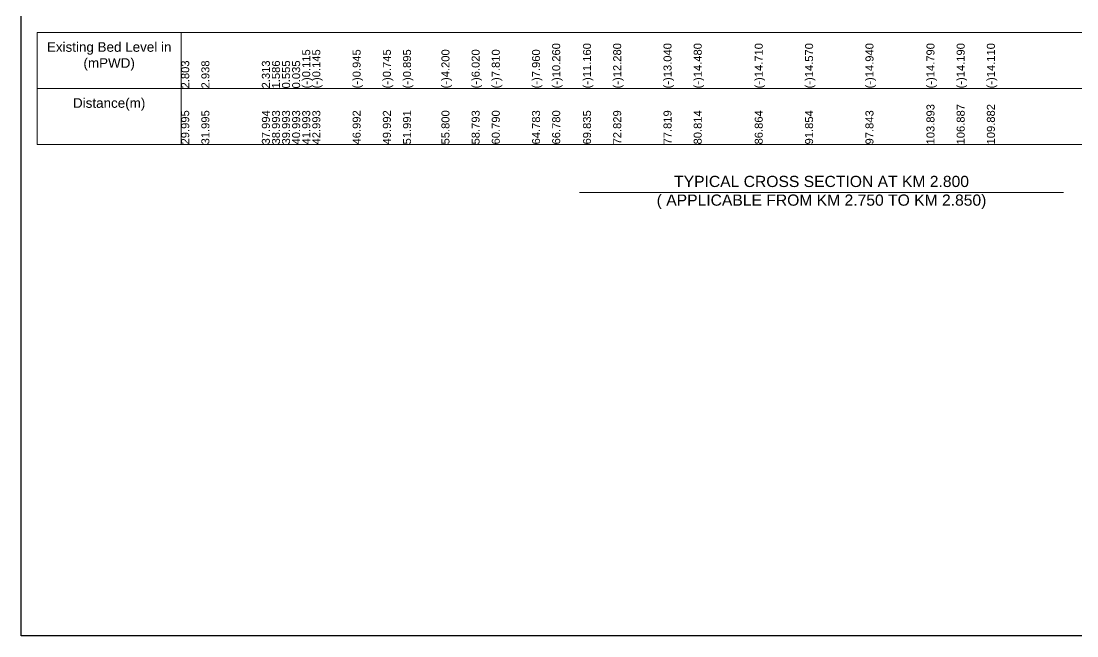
# Model space of a CAD drawing. Header units: inches. Extents: x 89000 to 1304432, y -10828 to 220529.
# Drawn here: x 611460 to 618055, y 172130 to 175971 of the extents above; entities that cross this region are included whole.
import ezdxf

# ---------------------------------------------------------------- set-up
doc = ezdxf.new("R2010")
doc.units = ezdxf.units.IN
doc.header["$LTSCALE"] = 7
doc.header["$MEASUREMENT"] = 0
for name, color, linetype, lineweight in [('Cross section Data Border', 7, 'Continuous', 9), ('Cross Section Labels', 7, 'Continuous', 9), ('Long Section Labels', 7, 'Continuous', 9)]:
    doc.layers.add(name, color=color, linetype=linetype, lineweight=lineweight)
doc.styles.get("Standard").update_dxf_attribs({"font": 'arial.ttf'})

msp = doc.modelspace()

# ---------------------------------------------------------------- linework, layer by layer
msp.add_lwpolyline([(611459.68143, 179200.63194), (621459.68143, 179200.63194), (621459.68143, 172129.63194), (611459.68143, 172129.63194)], close=True)
at = {"layer": 'Cross section Data Border'}
msp.add_lwpolyline([(611559.68143, 175900.63194), (618577.4252, 175900.63194), (618577.4252, 175200.63194), (611559.68143, 175200.63194)], close=True, dxfattribs=at)
for points in [[(612459.68143, 175900.63194), (612459.68143, 175200.63194)], [(611559.68143, 175550.63194), (618577.4252, 175550.63194)]]:
    msp.add_lwpolyline(points, dxfattribs=at)
at = {"layer": 'Cross Section Labels'}
msp.add_lwpolyline([(614947.68143, 174900.63194), (616459.68143, 174900.63194), (617971.68143, 174900.63194)], dxfattribs=at)

# ---------------------------------------------------------------- texts
at = {"layer": 'Cross section Data Border', "char_height": 60, "width": 800, "attachment_point": 5}
for s, insert in [('Existing Bed Level in (mPWD)', (612009.68143, 175750.63194)), ('Distance(m)', (612009.68143, 175450.63194))]:
    msp.add_mtext(s, dxfattribs=dict(at, insert=insert))
at = {"layer": 'Cross Section Labels', "insert": (616459.68143, 174900.63194), "char_height": 70, "attachment_point": 5}
msp.add_mtext('TYPICAL CROSS SECTION AT KM 2.800^J( APPLICABLE FROM KM 2.750 TO KM 2.850)', dxfattribs=at)
at = {"layer": 'Long Section Labels', "char_height": 50, "attachment_point": 1, "rotation": 90}
for s, insert in [('(-)10.260', (614777.13902, 175550.63194)), ('(-)11.160', (614969.60273, 175550.63194)), ('(-)12.280', (615158.20314, 175550.63194)), ('(-)13.040', (615472.60555, 175550.63194)), ('(-)14.480', (615661.28245, 175550.63194)), ('(-)14.710', (616042.42875, 175550.63194)), ('(-)14.570', (616356.80132, 175550.63194)), ('(-)14.940', (616734.13296, 175550.63194)), ('(-)14.790', (617115.26306, 175550.63194)), ('(-)14.190', (617303.88806, 175550.63194)), ('(-)14.110', (617492.53351, 175550.63194)), ('(-)0.115', (613215.55451, 175550.63194)), ('(-)0.145', (613278.54203, 175550.63194)), ('(-)0.945', (613530.49972, 175550.63194)), ('(-)0.745', (613719.46989, 175550.63194)), ('(-)0.895', (613845.44874, 175550.63194)), ('(-)4.200', (614085.36882, 175550.63194)), ('(-)6.020', (614273.98782, 175550.63194)), ('(-)7.810', (614399.75469, 175550.63194)), ('(-)7.960', (614651.33158, 175550.63194)), ('2.803', (612459.68143, 175550.63194)), ('2.938', (612585.66028, 175550.63194)), ('2.313', (612963.59682, 175550.63194)), ('1.586', (613026.58433, 175550.63194)), ('0.555', (613089.57566, 175550.63194)), ('0.035', (613152.56318, 175550.63194)), ('103.893', (617115.26306, 175200.63194)), ('106.887', (617303.88806, 175200.63194)), ('109.882', (617492.53351, 175200.63194)), ('29.995', (612459.68143, 175200.63194)), ('31.995', (612585.66028, 175200.63194)), ('37.994', (612963.59682, 175200.63194)), ('38.993', (613026.58433, 175200.63194)), ('39.993', (613089.57566, 175200.63194)), ('40.993', (613152.56318, 175200.63194)), ('41.993', (613215.55451, 175200.63194)), ('42.993', (613278.54203, 175200.63194)), ('46.992', (613530.49972, 175200.63194)), ('49.992', (613719.46989, 175200.63194)), ('51.991', (613845.44874, 175200.63194)), ('55.800', (614085.36882, 175200.63194)), ('58.793', (614273.98782, 175200.63194)), ('60.790', (614399.75469, 175200.63194)), ('64.783', (614651.33158, 175200.63194)), ('64.783', (614651.33158, 175200.63194)), ('66.780', (614777.13902, 175200.63194)), ('69.835', (614969.60273, 175200.63194)), ('72.829', (615158.20314, 175200.63194)), ('77.819', (615472.60555, 175200.63194)), ('80.814', (615661.28245, 175200.63194)), ('86.864', (616042.42875, 175200.63194)), ('91.854', (616356.80132, 175200.63194)), ('97.843', (616734.13296, 175200.63194))]:
    msp.add_mtext(s, dxfattribs=dict(at, insert=insert))

doc.saveas('drawing.dxf')
